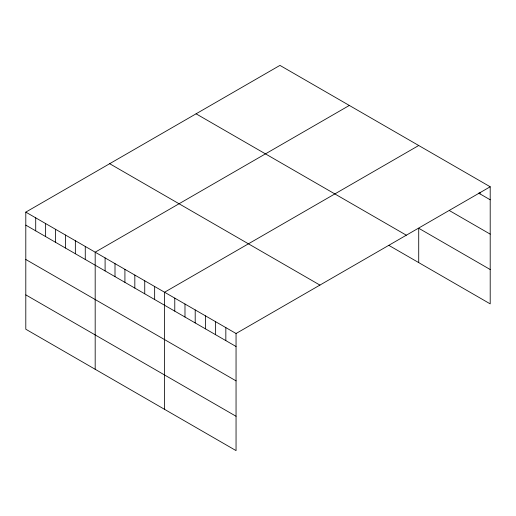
<?xml version="1.0" encoding="UTF-8"?>
<svg xmlns="http://www.w3.org/2000/svg" width="516" height="516" viewBox="0 0 516 516"><rect width="100%" height="100%" fill="white"/><g stroke="black" fill="none" stroke-linecap="round" stroke-linejoin="round"><path stroke-width="0.77" d="M25.8 212.128L236.051 333.51L236.051 450.61L25.8 329.221L25.8 212.128L279.949 65.39L490.2 186.779L490.2 303.872L388.98 245.435M349.332 105.451L95.183 252.182L95.183 369.282M418.715 145.506L164.565 292.237L164.565 409.336M236.051 333.51L490.2 186.779M478.629 193.107L490.2 199.789M449.352 210.554L490.2 234.135M490.2 269.526L418.715 228.253L418.715 262.605M196.08 113.817L406.331 235.199M109.669 163.701L319.92 285.09M25.8 225.137L236.051 346.52M25.8 259.483L236.051 380.866M25.8 294.875L236.051 416.257M479.99 192.358L479.99 193.893M225.834 327.615L225.834 340.625M215.624 321.72L215.624 334.729M205.413 315.824L205.413 328.834M195.203 309.929L195.203 322.939M184.986 304.034L184.986 317.043M174.776 298.138L174.776 311.148M154.652 286.515L154.652 299.525M144.738 280.794L144.738 293.804M134.831 275.073L134.831 288.083M124.917 269.352L124.917 282.362M115.004 263.624L115.004 276.634M105.096 257.903L105.096 270.913M85.269 246.461L85.269 259.471M75.355 240.74L75.355 253.749M65.448 235.012L65.448 248.022M55.535 229.291L55.535 242.301M45.621 223.57L45.621 236.58M35.714 217.849L35.714 230.858"/></g></svg>
